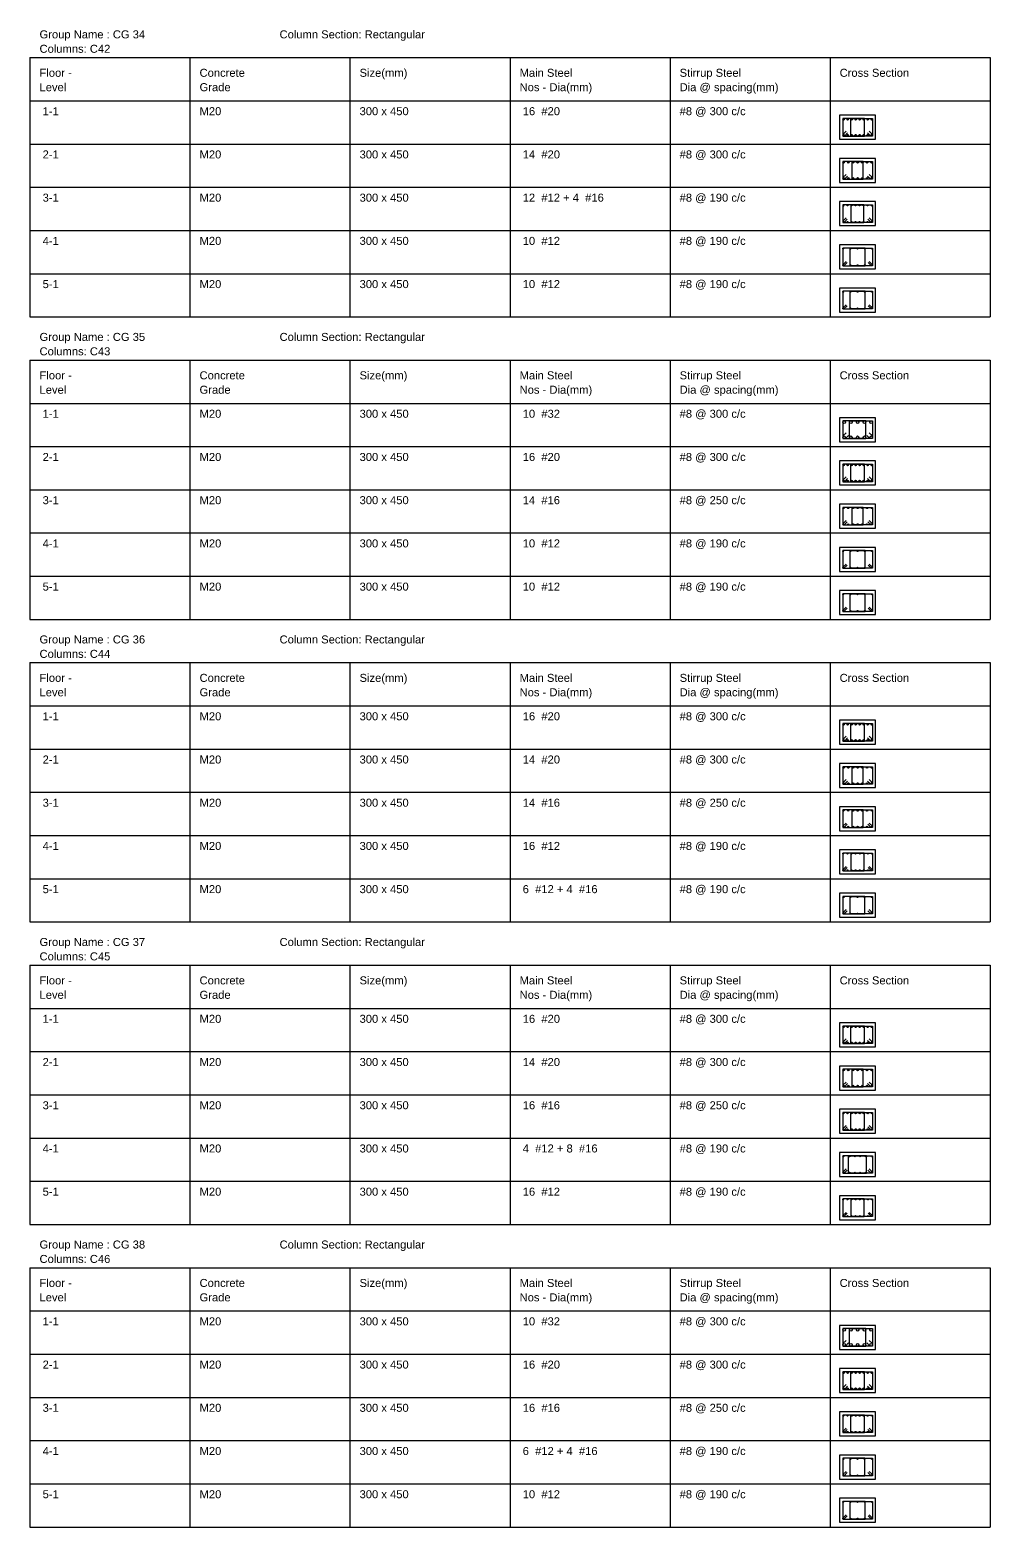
# Model space of a CAD drawing. Extents: x 28 to 264, y -211 to 74.
# Drawn here: x 73.06 to 85.06, y -87.96 to -69.25 of the extents above; entities that cross this region are included whole.
import ezdxf

# ---------------------------------------------------------------- set-up
doc = ezdxf.new("R2010")
doc.units = 0
doc.layers.add('Schedule', color=140, linetype='CONTINUOUS')
doc.styles.add('STRUDS_Arial', font='ARIAL.TTF', dxfattribs={"height": 0.04})

msp = doc.modelspace()

# ---------------------------------------------------------------- linework, layer by layer
at = {"layer": 'Schedule'}
for p, q in [((73.058, -69.6001), (85.058, -69.6001)), ((73.058, -69.6001), (73.058, -72.8401)), ((75.058, -69.6001), (75.058, -72.8401)), ((77.058, -69.6001), (77.058, -72.8401)), ((79.058, -69.6001), (79.058, -72.8401)), ((81.058, -69.6001), (81.058, -72.8401)), ((83.058, -69.6001), (83.058, -72.8401)), ((85.058, -69.6001), (85.058, -72.8401)), ((73.058, -70.1401), (85.058, -70.1401)), ((83.628, -70.3201), (83.178, -70.3201)), ((83.178, -70.3201), (83.178, -70.6201)), ((83.628, -70.6201), (83.628, -70.3201)), ((83.488, -70.3601), (83.218, -70.3601)), ((83.218, -70.3601), (83.218, -70.5801)), ((83.318, -70.5801), (83.318, -70.3601)), ((83.318, -70.3601), (83.588, -70.3601)), ((83.488, -70.5801), (83.488, -70.3601)), ((83.588, -70.3601), (83.588, -70.5801)), ((73.058, -70.6801), (85.058, -70.6801)), ((83.178, -70.6201), (83.628, -70.6201)), ((83.218, -70.5601), (83.258, -70.5201)), ((83.218, -70.5801), (83.488, -70.5801)), ((83.238, -70.5801), (83.278, -70.5401)), ((83.588, -70.5801), (83.318, -70.5801)), ((83.568, -70.5801), (83.528, -70.5401)), ((83.588, -70.5601), (83.548, -70.5201)), ((83.628, -70.8601), (83.178, -70.8601)), ((83.178, -70.8601), (83.178, -71.1601)), ((83.628, -71.1601), (83.628, -70.8601)), ((83.4714, -70.9001), (83.218, -70.9001)), ((83.218, -70.9001), (83.218, -71.1201)), ((83.218, -71.1001), (83.258, -71.0601)), ((83.238, -71.1201), (83.278, -71.0801)), ((83.3347, -71.1201), (83.3347, -70.9001)), ((83.3347, -70.9001), (83.588, -70.9001)), ((83.4714, -71.1201), (83.4714, -70.9001)), ((83.568, -71.1201), (83.528, -71.0801)), ((83.588, -71.1001), (83.548, -71.0601)), ((83.588, -70.9001), (83.588, -71.1201)), ((73.058, -71.2201), (85.058, -71.2201)), ((83.178, -71.1601), (83.628, -71.1601)), ((83.218, -71.1201), (83.4714, -71.1201)), ((83.588, -71.1201), (83.3347, -71.1201)), ((83.628, -71.4001), (83.178, -71.4001)), ((83.178, -71.4001), (83.178, -71.7001)), ((83.482, -71.4401), (83.218, -71.4401)), ((83.218, -71.4401), (83.218, -71.6601)), ((83.32, -71.6601), (83.32, -71.4401)), ((83.32, -71.4401), (83.588, -71.4401)), ((83.482, -71.6601), (83.482, -71.4401)), ((83.588, -71.4401), (83.588, -71.6601)), ((83.628, -71.7001), (83.628, -71.4001)), ((83.218, -71.6441), (83.258, -71.6041)), ((83.234, -71.6601), (83.274, -71.6201)), ((83.572, -71.6601), (83.532, -71.6201)), ((83.588, -71.6441), (83.548, -71.6041)), ((73.058, -71.7601), (85.058, -71.7601)), ((83.178, -71.7001), (83.628, -71.7001)), ((83.218, -71.6601), (83.482, -71.6601)), ((83.588, -71.6601), (83.32, -71.6601)), ((83.628, -71.9401), (83.178, -71.9401)), ((83.178, -71.9401), (83.178, -72.2401)), ((83.4985, -71.9801), (83.218, -71.9801)), ((83.218, -71.9801), (83.218, -72.2001)), ((83.3075, -72.2001), (83.3075, -71.9801)), ((83.3075, -71.9801), (83.588, -71.9801)), ((83.4985, -72.2001), (83.4985, -71.9801)), ((83.588, -71.9801), (83.588, -72.2001)), ((83.628, -72.2401), (83.628, -71.9401)), ((83.218, -72.1881), (83.258, -72.1481)), ((83.218, -72.2001), (83.4985, -72.2001)), ((83.23, -72.2001), (83.27, -72.1601)), ((83.588, -72.2001), (83.3075, -72.2001)), ((83.576, -72.2001), (83.536, -72.1601)), ((83.588, -72.1881), (83.548, -72.1481)), ((73.058, -72.3001), (85.058, -72.3001)), ((83.178, -72.2401), (83.628, -72.2401)), ((83.628, -72.4801), (83.178, -72.4801)), ((83.178, -72.4801), (83.178, -72.7801)), ((83.4985, -72.5201), (83.218, -72.5201)), ((83.218, -72.5201), (83.218, -72.7401)), ((83.3075, -72.7401), (83.3075, -72.5201)), ((83.3075, -72.5201), (83.588, -72.5201)), ((83.4985, -72.7401), (83.4985, -72.5201)), ((83.588, -72.5201), (83.588, -72.7401)), ((83.628, -72.7801), (83.628, -72.4801)), ((83.218, -72.7281), (83.258, -72.6881)), ((83.218, -72.7401), (83.4985, -72.7401)), ((83.23, -72.7401), (83.27, -72.7001)), ((83.588, -72.7401), (83.3075, -72.7401)), ((83.576, -72.7401), (83.536, -72.7001)), ((83.588, -72.7281), (83.548, -72.6881)), ((73.058, -72.8401), (85.058, -72.8401)), ((83.178, -72.7801), (83.628, -72.7801)), ((73.058, -73.3801), (85.058, -73.3801)), ((73.058, -73.3801), (73.058, -76.6201)), ((75.058, -73.3801), (75.058, -76.6201)), ((77.058, -73.3801), (77.058, -76.6201)), ((79.058, -73.3801), (79.058, -76.6201)), ((81.058, -73.3801), (81.058, -76.6201)), ((83.058, -73.3801), (83.058, -76.6201)), ((85.058, -73.3801), (85.058, -76.6201)), ((73.058, -73.9201), (85.058, -73.9201)), ((83.628, -74.1001), (83.178, -74.1001)), ((83.178, -74.1001), (83.178, -74.4001)), ((83.5035, -74.1401), (83.218, -74.1401)), ((83.218, -74.1401), (83.218, -74.3601)), ((83.3025, -74.3601), (83.3025, -74.1401)), ((83.3025, -74.1401), (83.588, -74.1401)), ((83.5035, -74.3601), (83.5035, -74.1401)), ((83.588, -74.1401), (83.588, -74.3601)), ((83.628, -74.4001), (83.628, -74.1001)), ((83.178, -74.4001), (83.628, -74.4001)), ((83.218, -74.3281), (83.258, -74.2881)), ((83.218, -74.3601), (83.5035, -74.3601)), ((83.25, -74.3601), (83.29, -74.3201)), ((83.588, -74.3601), (83.3025, -74.3601)), ((83.556, -74.3601), (83.516, -74.3201)), ((83.588, -74.3281), (83.548, -74.2881)), ((73.058, -74.4601), (85.058, -74.4601)), ((83.628, -74.6401), (83.178, -74.6401)), ((83.178, -74.6401), (83.178, -74.9401)), ((83.488, -74.6801), (83.218, -74.6801)), ((83.218, -74.6801), (83.218, -74.9001)), ((83.318, -74.9001), (83.318, -74.6801)), ((83.318, -74.6801), (83.588, -74.6801)), ((83.488, -74.9001), (83.488, -74.6801)), ((83.588, -74.6801), (83.588, -74.9001)), ((83.628, -74.9401), (83.628, -74.6401)), ((73.058, -75.0001), (85.058, -75.0001)), ((83.178, -74.9401), (83.628, -74.9401)), ((83.218, -74.8801), (83.258, -74.8401)), ((83.218, -74.9001), (83.488, -74.9001)), ((83.238, -74.9001), (83.278, -74.8601)), ((83.588, -74.9001), (83.318, -74.9001)), ((83.568, -74.9001), (83.528, -74.8601)), ((83.588, -74.8801), (83.548, -74.8401)), ((83.628, -75.1801), (83.178, -75.1801)), ((83.178, -75.1801), (83.178, -75.4801)), ((83.628, -75.4801), (83.628, -75.1801)), ((83.47, -75.2201), (83.218, -75.2201)), ((83.218, -75.2201), (83.218, -75.4401)), ((83.336, -75.4401), (83.336, -75.2201)), ((83.336, -75.2201), (83.588, -75.2201)), ((83.47, -75.4401), (83.47, -75.2201)), ((83.588, -75.2201), (83.588, -75.4401)), ((73.058, -75.5401), (85.058, -75.5401)), ((83.178, -75.4801), (83.628, -75.4801)), ((83.218, -75.4241), (83.258, -75.3841)), ((83.218, -75.4401), (83.47, -75.4401)), ((83.234, -75.4401), (83.274, -75.4001)), ((83.588, -75.4401), (83.336, -75.4401)), ((83.572, -75.4401), (83.532, -75.4001)), ((83.588, -75.4241), (83.548, -75.3841)), ((83.628, -75.7201), (83.178, -75.7201)), ((83.178, -75.7201), (83.178, -76.0201)), ((83.628, -76.0201), (83.628, -75.7201)), ((83.4985, -75.7601), (83.218, -75.7601)), ((83.218, -75.7601), (83.218, -75.9801)), ((83.218, -75.9681), (83.258, -75.9281)), ((83.23, -75.9801), (83.27, -75.9401)), ((83.3075, -75.9801), (83.3075, -75.7601)), ((83.3075, -75.7601), (83.588, -75.7601)), ((83.4985, -75.9801), (83.4985, -75.7601)), ((83.576, -75.9801), (83.536, -75.9401)), ((83.588, -75.9681), (83.548, -75.9281)), ((83.588, -75.7601), (83.588, -75.9801)), ((73.058, -76.0801), (85.058, -76.0801)), ((83.178, -76.0201), (83.628, -76.0201)), ((83.218, -75.9801), (83.4985, -75.9801)), ((83.588, -75.9801), (83.3075, -75.9801)), ((83.628, -76.2601), (83.178, -76.2601)), ((83.178, -76.2601), (83.178, -76.5601)), ((83.4985, -76.3001), (83.218, -76.3001)), ((83.218, -76.3001), (83.218, -76.5201)), ((83.3075, -76.5201), (83.3075, -76.3001)), ((83.3075, -76.3001), (83.588, -76.3001)), ((83.4985, -76.5201), (83.4985, -76.3001)), ((83.588, -76.3001), (83.588, -76.5201)), ((83.628, -76.5601), (83.628, -76.2601)), ((83.218, -76.5081), (83.258, -76.4681)), ((83.23, -76.5201), (83.27, -76.4801)), ((83.576, -76.5201), (83.536, -76.4801)), ((83.588, -76.5081), (83.548, -76.4681)), ((73.058, -76.6201), (85.058, -76.6201)), ((83.178, -76.5601), (83.628, -76.5601)), ((83.218, -76.5201), (83.4985, -76.5201)), ((83.588, -76.5201), (83.3075, -76.5201)), ((73.058, -77.1601), (85.058, -77.1601)), ((73.058, -77.1601), (73.058, -80.4001)), ((75.058, -77.1601), (75.058, -80.4001)), ((77.058, -77.1601), (77.058, -80.4001)), ((79.058, -77.1601), (79.058, -80.4001)), ((81.058, -77.1601), (81.058, -80.4001)), ((83.058, -77.1601), (83.058, -80.4001)), ((85.058, -77.1601), (85.058, -80.4001)), ((73.058, -77.7001), (85.058, -77.7001)), ((83.628, -77.8801), (83.178, -77.8801)), ((83.178, -77.8801), (83.178, -78.1801)), ((83.488, -77.9201), (83.218, -77.9201)), ((83.218, -77.9201), (83.218, -78.1401)), ((83.318, -78.1401), (83.318, -77.9201)), ((83.318, -77.9201), (83.588, -77.9201)), ((83.488, -78.1401), (83.488, -77.9201)), ((83.588, -77.9201), (83.588, -78.1401)), ((83.628, -78.1801), (83.628, -77.8801)), ((83.178, -78.1801), (83.628, -78.1801)), ((83.218, -78.1201), (83.258, -78.0801)), ((83.218, -78.1401), (83.488, -78.1401)), ((83.238, -78.1401), (83.278, -78.1001)), ((83.588, -78.1401), (83.318, -78.1401)), ((83.568, -78.1401), (83.528, -78.1001)), ((83.588, -78.1201), (83.548, -78.0801)), ((73.058, -78.2401), (85.058, -78.2401)), ((83.628, -78.4201), (83.178, -78.4201)), ((83.178, -78.4201), (83.178, -78.7201)), ((83.4714, -78.4601), (83.218, -78.4601)), ((83.218, -78.4601), (83.218, -78.6801)), ((83.3347, -78.6801), (83.3347, -78.4601)), ((83.3347, -78.4601), (83.588, -78.4601)), ((83.4714, -78.6801), (83.4714, -78.4601)), ((83.588, -78.4601), (83.588, -78.6801)), ((83.628, -78.7201), (83.628, -78.4201)), ((83.178, -78.7201), (83.628, -78.7201)), ((83.218, -78.6601), (83.258, -78.6201)), ((83.218, -78.6801), (83.4714, -78.6801)), ((83.238, -78.6801), (83.278, -78.6401)), ((83.588, -78.6801), (83.3347, -78.6801)), ((83.568, -78.6801), (83.528, -78.6401)), ((83.588, -78.6601), (83.548, -78.6201)), ((73.058, -78.7801), (85.058, -78.7801)), ((83.628, -78.9601), (83.178, -78.9601)), ((83.178, -78.9601), (83.178, -79.2601)), ((83.47, -79.0001), (83.218, -79.0001)), ((83.218, -79.0001), (83.218, -79.2201)), ((83.336, -79.2201), (83.336, -79.0001)), ((83.336, -79.0001), (83.588, -79.0001)), ((83.47, -79.2201), (83.47, -79.0001)), ((83.588, -79.0001), (83.588, -79.2201)), ((83.628, -79.2601), (83.628, -78.9601)), ((83.178, -79.2601), (83.628, -79.2601)), ((83.218, -79.2041), (83.258, -79.1641)), ((83.218, -79.2201), (83.47, -79.2201)), ((83.234, -79.2201), (83.274, -79.1801)), ((83.588, -79.2201), (83.336, -79.2201)), ((83.572, -79.2201), (83.532, -79.1801)), ((83.588, -79.2041), (83.548, -79.1641)), ((73.058, -79.3201), (85.058, -79.3201)), ((83.628, -79.5001), (83.178, -79.5001)), ((83.178, -79.5001), (83.178, -79.8001)), ((83.4857, -79.5401), (83.218, -79.5401)), ((83.218, -79.5401), (83.218, -79.7601)), ((83.3203, -79.7601), (83.3203, -79.5401)), ((83.3203, -79.5401), (83.588, -79.5401)), ((83.4857, -79.7601), (83.4857, -79.5401)), ((83.588, -79.5401), (83.588, -79.7601)), ((83.628, -79.8001), (83.628, -79.5001)), ((73.058, -79.8601), (85.058, -79.8601)), ((83.178, -79.8001), (83.628, -79.8001)), ((83.218, -79.7481), (83.258, -79.7081)), ((83.218, -79.7601), (83.4857, -79.7601)), ((83.23, -79.7601), (83.27, -79.7201)), ((83.588, -79.7601), (83.3203, -79.7601)), ((83.576, -79.7601), (83.536, -79.7201)), ((83.588, -79.7481), (83.548, -79.7081)), ((83.628, -80.0401), (83.178, -80.0401)), ((83.178, -80.0401), (83.178, -80.3401)), ((83.628, -80.3401), (83.628, -80.0401)), ((83.4945, -80.0801), (83.218, -80.0801)), ((83.218, -80.0801), (83.218, -80.3001)), ((83.218, -80.2841), (83.258, -80.2441)), ((83.3075, -80.3001), (83.3075, -80.0801)), ((83.3075, -80.0801), (83.588, -80.0801)), ((83.4945, -80.3001), (83.4945, -80.0801)), ((83.588, -80.2841), (83.548, -80.2441)), ((83.588, -80.0801), (83.588, -80.3001)), ((73.058, -80.4001), (85.058, -80.4001)), ((83.178, -80.3401), (83.628, -80.3401)), ((83.218, -80.3001), (83.4945, -80.3001)), ((83.234, -80.3001), (83.274, -80.2601)), ((83.588, -80.3001), (83.3075, -80.3001)), ((83.572, -80.3001), (83.532, -80.2601)), ((73.058, -80.9401), (85.058, -80.9401)), ((73.058, -80.9401), (73.058, -84.1801)), ((75.058, -80.9401), (75.058, -84.1801)), ((77.058, -80.9401), (77.058, -84.1801)), ((79.058, -80.9401), (79.058, -84.1801)), ((81.058, -80.9401), (81.058, -84.1801)), ((83.058, -80.9401), (83.058, -84.1801)), ((85.058, -80.9401), (85.058, -84.1801)), ((73.058, -81.4801), (85.058, -81.4801)), ((83.628, -81.6601), (83.178, -81.6601)), ((83.178, -81.6601), (83.178, -81.9601)), ((83.488, -81.7001), (83.218, -81.7001)), ((83.218, -81.7001), (83.218, -81.9201)), ((83.318, -81.9201), (83.318, -81.7001)), ((83.318, -81.7001), (83.588, -81.7001)), ((83.488, -81.9201), (83.488, -81.7001)), ((83.588, -81.7001), (83.588, -81.9201)), ((83.628, -81.9601), (83.628, -81.6601)), ((83.218, -81.9001), (83.258, -81.8601)), ((83.218, -81.9201), (83.488, -81.9201)), ((83.238, -81.9201), (83.278, -81.8801)), ((83.588, -81.9201), (83.318, -81.9201)), ((83.568, -81.9201), (83.528, -81.8801)), ((83.588, -81.9001), (83.548, -81.8601)), ((73.058, -82.0201), (85.058, -82.0201)), ((83.178, -81.9601), (83.628, -81.9601)), ((83.628, -82.2001), (83.178, -82.2001)), ((83.178, -82.2001), (83.178, -82.5001)), ((83.4714, -82.2401), (83.218, -82.2401)), ((83.218, -82.2401), (83.218, -82.4601)), ((83.3347, -82.4601), (83.3347, -82.2401)), ((83.3347, -82.2401), (83.588, -82.2401)), ((83.4714, -82.4601), (83.4714, -82.2401)), ((83.588, -82.2401), (83.588, -82.4601)), ((83.628, -82.5001), (83.628, -82.2001)), ((83.218, -82.4401), (83.258, -82.4001)), ((83.218, -82.4601), (83.4714, -82.4601)), ((83.238, -82.4601), (83.278, -82.4201)), ((83.588, -82.4601), (83.3347, -82.4601)), ((83.568, -82.4601), (83.528, -82.4201)), ((83.588, -82.4401), (83.548, -82.4001)), ((73.058, -82.5601), (85.058, -82.5601)), ((83.178, -82.5001), (83.628, -82.5001)), ((83.628, -82.7401), (83.178, -82.7401)), ((83.178, -82.7401), (83.178, -83.0401)), ((83.4869, -82.7801), (83.218, -82.7801)), ((83.218, -82.7801), (83.218, -83.0001)), ((83.3192, -83.0001), (83.3192, -82.7801)), ((83.3192, -82.7801), (83.588, -82.7801)), ((83.4869, -83.0001), (83.4869, -82.7801)), ((83.588, -82.7801), (83.588, -83.0001)), ((83.628, -83.0401), (83.628, -82.7401)), ((83.178, -83.0401), (83.628, -83.0401)), ((83.218, -82.9841), (83.258, -82.9441)), ((83.218, -83.0001), (83.4869, -83.0001)), ((83.234, -83.0001), (83.274, -82.9601)), ((83.588, -83.0001), (83.3192, -83.0001)), ((83.572, -83.0001), (83.532, -82.9601)), ((83.588, -82.9841), (83.548, -82.9441)), ((73.058, -83.1001), (85.058, -83.1001)), ((83.628, -83.2801), (83.178, -83.2801)), ((83.178, -83.2801), (83.178, -83.5801)), ((83.5156, -83.3201), (83.218, -83.3201)), ((83.218, -83.3201), (83.218, -83.5401)), ((83.2904, -83.5401), (83.2904, -83.3201)), ((83.2904, -83.3201), (83.588, -83.3201)), ((83.5156, -83.5401), (83.5156, -83.3201)), ((83.588, -83.3201), (83.588, -83.5401)), ((83.628, -83.5801), (83.628, -83.2801)), ((83.178, -83.5801), (83.628, -83.5801)), ((83.218, -83.5241), (83.258, -83.4841)), ((83.218, -83.5401), (83.5156, -83.5401)), ((83.234, -83.5401), (83.274, -83.5001)), ((83.588, -83.5401), (83.2904, -83.5401)), ((83.572, -83.5401), (83.532, -83.5001)), ((83.588, -83.5241), (83.548, -83.4841)), ((73.058, -83.6401), (85.058, -83.6401)), ((83.628, -83.8201), (83.178, -83.8201)), ((83.178, -83.8201), (83.178, -84.1201)), ((83.4857, -83.8601), (83.218, -83.8601)), ((83.218, -83.8601), (83.218, -84.0801)), ((83.3203, -84.0801), (83.3203, -83.8601)), ((83.3203, -83.8601), (83.588, -83.8601)), ((83.4857, -84.0801), (83.4857, -83.8601)), ((83.588, -83.8601), (83.588, -84.0801)), ((83.628, -84.1201), (83.628, -83.8201)), ((83.178, -84.1201), (83.628, -84.1201)), ((83.218, -84.0681), (83.258, -84.0281)), ((83.218, -84.0801), (83.4857, -84.0801)), ((83.23, -84.0801), (83.27, -84.0401)), ((83.588, -84.0801), (83.3203, -84.0801)), ((83.576, -84.0801), (83.536, -84.0401)), ((83.588, -84.0681), (83.548, -84.0281)), ((73.058, -84.1801), (85.058, -84.1801)), ((73.058, -84.7202), (85.058, -84.7202)), ((73.058, -84.7202), (73.058, -87.9602)), ((75.058, -84.7202), (75.058, -87.9602)), ((77.058, -84.7202), (77.058, -87.9602)), ((79.058, -84.7202), (79.058, -87.9602)), ((81.058, -84.7202), (81.058, -87.9602)), ((83.058, -84.7202), (83.058, -87.9602)), ((85.058, -84.7202), (85.058, -87.9602)), ((73.058, -85.2602), (85.058, -85.2602)), ((83.628, -85.4402), (83.178, -85.4402)), ((83.178, -85.4402), (83.178, -85.7402)), ((83.5035, -85.4802), (83.218, -85.4802)), ((83.218, -85.4802), (83.218, -85.7002)), ((83.3025, -85.7002), (83.3025, -85.4802)), ((83.3025, -85.4802), (83.588, -85.4802)), ((83.5035, -85.7002), (83.5035, -85.4802)), ((83.588, -85.4802), (83.588, -85.7002)), ((83.628, -85.7402), (83.628, -85.4402)), ((83.218, -85.6682), (83.258, -85.6282)), ((83.25, -85.7002), (83.29, -85.6602)), ((83.556, -85.7002), (83.516, -85.6602)), ((83.588, -85.6682), (83.548, -85.6282)), ((73.058, -85.8002), (85.058, -85.8002)), ((83.178, -85.7402), (83.628, -85.7402)), ((83.218, -85.7002), (83.5035, -85.7002)), ((83.588, -85.7002), (83.3025, -85.7002)), ((83.628, -85.9802), (83.178, -85.9802)), ((83.178, -85.9802), (83.178, -86.2802)), ((83.488, -86.0202), (83.218, -86.0202)), ((83.218, -86.0202), (83.218, -86.2402)), ((83.318, -86.2402), (83.318, -86.0202)), ((83.318, -86.0202), (83.588, -86.0202)), ((83.488, -86.2402), (83.488, -86.0202)), ((83.588, -86.0202), (83.588, -86.2402)), ((83.628, -86.2802), (83.628, -85.9802)), ((83.218, -86.2202), (83.258, -86.1802)), ((83.238, -86.2402), (83.278, -86.2002)), ((83.568, -86.2402), (83.528, -86.2002)), ((83.588, -86.2202), (83.548, -86.1802)), ((73.058, -86.3402), (85.058, -86.3402)), ((83.178, -86.2802), (83.628, -86.2802)), ((83.218, -86.2402), (83.488, -86.2402)), ((83.588, -86.2402), (83.318, -86.2402)), ((83.628, -86.5202), (83.178, -86.5202)), ((83.178, -86.5202), (83.178, -86.8202)), ((83.4869, -86.5602), (83.218, -86.5602)), ((83.218, -86.5602), (83.218, -86.7802)), ((83.3192, -86.7802), (83.3192, -86.5602)), ((83.3192, -86.5602), (83.588, -86.5602)), ((83.4869, -86.7802), (83.4869, -86.5602)), ((83.588, -86.5602), (83.588, -86.7802)), ((83.628, -86.8202), (83.628, -86.5202)), ((83.218, -86.7642), (83.258, -86.7242)), ((83.218, -86.7802), (83.4869, -86.7802)), ((83.234, -86.7802), (83.274, -86.7402)), ((83.588, -86.7802), (83.3192, -86.7802)), ((83.572, -86.7802), (83.532, -86.7402)), ((83.588, -86.7642), (83.548, -86.7242)), ((73.058, -86.8802), (85.058, -86.8802)), ((83.178, -86.8202), (83.628, -86.8202)), ((83.628, -87.0602), (83.178, -87.0602)), ((83.178, -87.0602), (83.178, -87.3602)), ((83.4945, -87.1002), (83.218, -87.1002)), ((83.218, -87.1002), (83.218, -87.3202)), ((83.3075, -87.3202), (83.3075, -87.1002)), ((83.3075, -87.1002), (83.588, -87.1002)), ((83.4945, -87.3202), (83.4945, -87.1002)), ((83.588, -87.1002), (83.588, -87.3202)), ((83.628, -87.3602), (83.628, -87.0602)), ((83.218, -87.3042), (83.258, -87.2642)), ((83.218, -87.3202), (83.4945, -87.3202)), ((83.234, -87.3202), (83.274, -87.2802)), ((83.588, -87.3202), (83.3075, -87.3202)), ((83.572, -87.3202), (83.532, -87.2802)), ((83.588, -87.3042), (83.548, -87.2642)), ((73.058, -87.4202), (85.058, -87.4202)), ((83.178, -87.3602), (83.628, -87.3602)), ((83.628, -87.6002), (83.178, -87.6002)), ((83.178, -87.6002), (83.178, -87.9002)), ((83.4985, -87.6402), (83.218, -87.6402)), ((83.218, -87.6402), (83.218, -87.8602)), ((83.3075, -87.8602), (83.3075, -87.6402)), ((83.3075, -87.6402), (83.588, -87.6402)), ((83.4985, -87.8602), (83.4985, -87.6402)), ((83.588, -87.6402), (83.588, -87.8602)), ((83.628, -87.9002), (83.628, -87.6002)), ((83.178, -87.9002), (83.628, -87.9002)), ((83.218, -87.8482), (83.258, -87.8082)), ((83.218, -87.8602), (83.4985, -87.8602)), ((83.23, -87.8602), (83.27, -87.8202)), ((83.588, -87.8602), (83.3075, -87.8602)), ((83.576, -87.8602), (83.536, -87.8202)), ((83.588, -87.8482), (83.548, -87.8082)), ((73.058, -87.9602), (85.058, -87.9602))]:
    msp.add_line(p, q, dxfattribs=at)
for centre, radius in [((83.228, -70.3701), 0.01), ((83.278, -70.3701), 0.01), ((83.328, -70.3701), 0.01), ((83.378, -70.3701), 0.01), ((83.428, -70.3701), 0.01), ((83.478, -70.3701), 0.01), ((83.528, -70.3701), 0.01), ((83.578, -70.3701), 0.01), ((83.228, -70.5701), 0.01), ((83.278, -70.5701), 0.01), ((83.328, -70.5701), 0.01), ((83.378, -70.5701), 0.01), ((83.428, -70.5701), 0.01), ((83.478, -70.5701), 0.01), ((83.528, -70.5701), 0.01), ((83.578, -70.5701), 0.01), ((83.228, -70.9101), 0.01), ((83.2863, -70.9101), 0.01), ((83.3447, -70.9101), 0.01), ((83.403, -70.9101), 0.01), ((83.4613, -70.9101), 0.01), ((83.5197, -70.9101), 0.01), ((83.578, -70.9101), 0.01), ((83.228, -71.1101), 0.01), ((83.2863, -71.1101), 0.01), ((83.3447, -71.1101), 0.01), ((83.403, -71.1101), 0.01), ((83.4613, -71.1101), 0.01), ((83.5197, -71.1101), 0.01), ((83.578, -71.1101), 0.01), ((83.226, -71.4481), 0.008), ((83.276, -71.4481), 0.006), ((83.326, -71.4481), 0.006), ((83.376, -71.4481), 0.006), ((83.426, -71.4481), 0.006), ((83.476, -71.4481), 0.006), ((83.526, -71.4481), 0.006), ((83.58, -71.4481), 0.008), ((83.226, -71.6521), 0.008), ((83.276, -71.6541), 0.006), ((83.326, -71.6541), 0.006), ((83.376, -71.6541), 0.006), ((83.426, -71.6541), 0.006), ((83.476, -71.6541), 0.006), ((83.526, -71.6541), 0.006), ((83.58, -71.6521), 0.008), ((83.224, -71.9861), 0.006), ((83.3135, -71.9861), 0.006), ((83.403, -71.9861), 0.006), ((83.4925, -71.9861), 0.006), ((83.582, -71.9861), 0.006), ((83.224, -72.1941), 0.006), ((83.3135, -72.1941), 0.006), ((83.403, -72.1941), 0.006), ((83.4925, -72.1941), 0.006), ((83.582, -72.1941), 0.006), ((83.224, -72.5261), 0.006), ((83.3135, -72.5261), 0.006), ((83.403, -72.5261), 0.006), ((83.4925, -72.5261), 0.006), ((83.582, -72.5261), 0.006), ((83.224, -72.7341), 0.006), ((83.3135, -72.7341), 0.006), ((83.403, -72.7341), 0.006), ((83.4925, -72.7341), 0.006), ((83.582, -72.7341), 0.006), ((83.234, -74.1561), 0.016), ((83.3185, -74.1561), 0.016), ((83.403, -74.1561), 0.016), ((83.4875, -74.1561), 0.016), ((83.572, -74.1561), 0.016), ((83.234, -74.3441), 0.016), ((83.3185, -74.3441), 0.016), ((83.403, -74.3441), 0.016), ((83.4875, -74.3441), 0.016), ((83.572, -74.3441), 0.016), ((83.228, -74.6901), 0.01), ((83.278, -74.6901), 0.01), ((83.328, -74.6901), 0.01), ((83.378, -74.6901), 0.01), ((83.428, -74.6901), 0.01), ((83.478, -74.6901), 0.01), ((83.528, -74.6901), 0.01), ((83.578, -74.6901), 0.01), ((83.228, -74.8901), 0.01), ((83.278, -74.8901), 0.01), ((83.328, -74.8901), 0.01), ((83.378, -74.8901), 0.01), ((83.428, -74.8901), 0.01), ((83.478, -74.8901), 0.01), ((83.528, -74.8901), 0.01), ((83.578, -74.8901), 0.01), ((83.226, -75.2281), 0.008), ((83.285, -75.2281), 0.008), ((83.344, -75.2281), 0.008), ((83.403, -75.2281), 0.008), ((83.462, -75.2281), 0.008), ((83.521, -75.2281), 0.008), ((83.58, -75.2281), 0.008), ((83.226, -75.4321), 0.008), ((83.285, -75.4321), 0.008), ((83.344, -75.4321), 0.008), ((83.403, -75.4321), 0.008), ((83.462, -75.4321), 0.008), ((83.521, -75.4321), 0.008), ((83.58, -75.4321), 0.008), ((83.224, -75.7661), 0.006), ((83.3135, -75.7661), 0.006), ((83.403, -75.7661), 0.006), ((83.4925, -75.7661), 0.006), ((83.582, -75.7661), 0.006), ((83.224, -75.9741), 0.006), ((83.3135, -75.9741), 0.006), ((83.403, -75.9741), 0.006), ((83.4925, -75.9741), 0.006), ((83.582, -75.9741), 0.006), ((83.224, -76.3061), 0.006), ((83.3135, -76.3061), 0.006), ((83.403, -76.3061), 0.006), ((83.4925, -76.3061), 0.006), ((83.582, -76.3061), 0.006), ((83.224, -76.5141), 0.006), ((83.3135, -76.5141), 0.006), ((83.403, -76.5141), 0.006), ((83.4925, -76.5141), 0.006), ((83.582, -76.5141), 0.006), ((83.228, -77.9301), 0.01), ((83.278, -77.9301), 0.01), ((83.328, -77.9301), 0.01), ((83.378, -77.9301), 0.01), ((83.428, -77.9301), 0.01), ((83.478, -77.9301), 0.01), ((83.528, -77.9301), 0.01), ((83.578, -77.9301), 0.01), ((83.228, -78.1301), 0.01), ((83.278, -78.1301), 0.01), ((83.328, -78.1301), 0.01), ((83.378, -78.1301), 0.01), ((83.428, -78.1301), 0.01), ((83.478, -78.1301), 0.01), ((83.528, -78.1301), 0.01), ((83.578, -78.1301), 0.01), ((83.228, -78.4701), 0.01), ((83.2863, -78.4701), 0.01), ((83.3447, -78.4701), 0.01), ((83.403, -78.4701), 0.01), ((83.4613, -78.4701), 0.01), ((83.5197, -78.4701), 0.01), ((83.578, -78.4701), 0.01), ((83.228, -78.6701), 0.01), ((83.2863, -78.6701), 0.01), ((83.3447, -78.6701), 0.01), ((83.403, -78.6701), 0.01), ((83.4613, -78.6701), 0.01), ((83.5197, -78.6701), 0.01), ((83.578, -78.6701), 0.01), ((83.226, -79.0081), 0.008), ((83.285, -79.0081), 0.008), ((83.344, -79.0081), 0.008), ((83.403, -79.0081), 0.008), ((83.462, -79.0081), 0.008), ((83.521, -79.0081), 0.008), ((83.58, -79.0081), 0.008), ((83.226, -79.2121), 0.008), ((83.285, -79.2121), 0.008), ((83.344, -79.2121), 0.008), ((83.403, -79.2121), 0.008), ((83.462, -79.2121), 0.008), ((83.521, -79.2121), 0.008), ((83.58, -79.2121), 0.008), ((83.224, -79.5461), 0.006), ((83.2752, -79.5461), 0.006), ((83.3263, -79.5461), 0.006), ((83.3774, -79.5461), 0.006), ((83.4286, -79.5461), 0.006), ((83.4797, -79.5461), 0.006), ((83.5309, -79.5461), 0.006), ((83.582, -79.5461), 0.006), ((83.224, -79.7541), 0.006), ((83.2752, -79.7541), 0.006), ((83.3263, -79.7541), 0.006), ((83.3774, -79.7541), 0.006), ((83.4286, -79.7541), 0.006), ((83.4797, -79.7541), 0.006), ((83.5309, -79.7541), 0.006), ((83.582, -79.7541), 0.006), ((83.226, -80.0881), 0.008), ((83.3135, -80.0881), 0.006), ((83.401, -80.0881), 0.006), ((83.4885, -80.0881), 0.006), ((83.58, -80.0881), 0.008), ((83.226, -80.2921), 0.008), ((83.3135, -80.2941), 0.006), ((83.401, -80.2941), 0.006), ((83.4885, -80.2941), 0.006), ((83.58, -80.2921), 0.008), ((83.228, -81.7101), 0.01), ((83.278, -81.7101), 0.01), ((83.328, -81.7101), 0.01), ((83.378, -81.7101), 0.01), ((83.428, -81.7101), 0.01), ((83.478, -81.7101), 0.01), ((83.528, -81.7101), 0.01), ((83.578, -81.7101), 0.01), ((83.228, -81.9101), 0.01), ((83.278, -81.9101), 0.01), ((83.328, -81.9101), 0.01), ((83.378, -81.9101), 0.01), ((83.428, -81.9101), 0.01), ((83.478, -81.9101), 0.01), ((83.528, -81.9101), 0.01), ((83.578, -81.9101), 0.01), ((83.228, -82.2501), 0.01), ((83.2863, -82.2501), 0.01), ((83.3447, -82.2501), 0.01), ((83.403, -82.2501), 0.01), ((83.4613, -82.2501), 0.01), ((83.5197, -82.2501), 0.01), ((83.578, -82.2501), 0.01), ((83.228, -82.4501), 0.01), ((83.2863, -82.4501), 0.01), ((83.3447, -82.4501), 0.01), ((83.403, -82.4501), 0.01), ((83.4613, -82.4501), 0.01), ((83.5197, -82.4501), 0.01), ((83.578, -82.4501), 0.01), ((83.226, -82.7881), 0.008), ((83.2766, -82.7881), 0.008), ((83.3272, -82.7881), 0.008), ((83.3777, -82.7881), 0.008), ((83.4283, -82.7881), 0.008), ((83.4789, -82.7881), 0.008), ((83.5294, -82.7881), 0.008), ((83.58, -82.7881), 0.008), ((83.226, -82.9921), 0.008), ((83.2766, -82.9921), 0.008), ((83.3272, -82.9921), 0.008), ((83.3777, -82.9921), 0.008), ((83.4283, -82.9921), 0.008), ((83.4789, -82.9921), 0.008), ((83.5294, -82.9921), 0.008), ((83.58, -82.9921), 0.008), ((83.226, -83.3281), 0.008), ((83.2984, -83.3281), 0.008), ((83.3668, -83.3281), 0.006), ((83.4352, -83.3281), 0.006), ((83.5076, -83.3281), 0.008), ((83.58, -83.3281), 0.008), ((83.226, -83.5322), 0.008), ((83.2984, -83.5322), 0.008), ((83.3668, -83.5341), 0.006), ((83.4352, -83.5341), 0.006), ((83.5076, -83.5322), 0.008), ((83.58, -83.5322), 0.008), ((83.224, -83.8661), 0.006), ((83.2752, -83.8661), 0.006), ((83.3263, -83.8661), 0.006), ((83.3774, -83.8661), 0.006), ((83.4286, -83.8661), 0.006), ((83.4797, -83.8661), 0.006), ((83.5309, -83.8661), 0.006), ((83.582, -83.8661), 0.006), ((83.224, -84.0742), 0.006), ((83.2752, -84.0742), 0.006), ((83.3263, -84.0742), 0.006), ((83.3774, -84.0742), 0.006), ((83.4286, -84.0742), 0.006), ((83.4797, -84.0742), 0.006), ((83.5309, -84.0742), 0.006), ((83.582, -84.0742), 0.006), ((83.234, -85.4962), 0.016), ((83.3185, -85.4962), 0.016), ((83.403, -85.4962), 0.016), ((83.4875, -85.4962), 0.016), ((83.572, -85.4962), 0.016), ((83.234, -85.6842), 0.016), ((83.3185, -85.6842), 0.016), ((83.403, -85.6842), 0.016), ((83.4875, -85.6842), 0.016), ((83.572, -85.6842), 0.016), ((83.228, -86.0302), 0.01), ((83.278, -86.0302), 0.01), ((83.328, -86.0302), 0.01), ((83.378, -86.0302), 0.01), ((83.428, -86.0302), 0.01), ((83.478, -86.0302), 0.01), ((83.528, -86.0302), 0.01), ((83.578, -86.0302), 0.01), ((83.228, -86.2302), 0.01), ((83.278, -86.2302), 0.01), ((83.328, -86.2302), 0.01), ((83.378, -86.2302), 0.01), ((83.428, -86.2302), 0.01), ((83.478, -86.2302), 0.01), ((83.528, -86.2302), 0.01), ((83.578, -86.2302), 0.01), ((83.226, -86.5682), 0.008), ((83.2766, -86.5682), 0.008), ((83.3272, -86.5682), 0.008), ((83.3777, -86.5682), 0.008), ((83.4283, -86.5682), 0.008), ((83.4789, -86.5682), 0.008), ((83.5294, -86.5682), 0.008), ((83.58, -86.5682), 0.008), ((83.226, -86.7722), 0.008), ((83.2766, -86.7722), 0.008), ((83.3272, -86.7722), 0.008), ((83.3777, -86.7722), 0.008), ((83.4283, -86.7722), 0.008), ((83.4789, -86.7722), 0.008), ((83.5294, -86.7722), 0.008), ((83.58, -86.7722), 0.008), ((83.226, -87.1082), 0.008), ((83.3135, -87.1082), 0.006), ((83.401, -87.1082), 0.006), ((83.4885, -87.1082), 0.006), ((83.58, -87.1082), 0.008), ((83.226, -87.3122), 0.008), ((83.3135, -87.3142), 0.006), ((83.401, -87.3142), 0.006), ((83.4885, -87.3142), 0.006), ((83.58, -87.3122), 0.008), ((83.224, -87.6462), 0.006), ((83.3135, -87.6462), 0.006), ((83.403, -87.6462), 0.006), ((83.4925, -87.6462), 0.006), ((83.582, -87.6462), 0.006), ((83.224, -87.8542), 0.006), ((83.3135, -87.8542), 0.006), ((83.403, -87.8542), 0.006), ((83.4925, -87.8542), 0.006), ((83.582, -87.8542), 0.006)]:
    msp.add_circle(centre, radius, dxfattribs=at)

# ---------------------------------------------------------------- texts
at = {"layer": 'Schedule', "style": 'STRUDS_Arial'}
for s, p in [('Group Name : CG 34', (73.178, -69.3601)), ('Column Section: Rectangular ', (76.178, -69.3601)), ('Columns: C42 ', (73.178, -69.5401)), ('Floor - ', (73.178, -69.8401)), ('Concrete', (75.178, -69.8401)), ('Size(mm)', (77.178, -69.8401)), ('Main Steel', (79.178, -69.8401)), ('Stirrup Steel', (81.178, -69.8401)), ('Cross Section', (83.178, -69.8401)), ('Level', (73.178, -70.0201)), ('Grade', (75.178, -70.0201)), ('Nos - Dia(mm)', (79.178, -70.0201)), ('Dia @ spacing(mm)', (81.178, -70.0201)), (' 1-1', (73.178, -70.3201)), ('M20', (75.178, -70.3201)), ('300 x 450 ', (77.178, -70.3201)), (' 16  #20 ', (79.178, -70.3201)), ('#8 @ 300 c/c', (81.178, -70.3201)), (' 2-1', (73.178, -70.8601)), ('M20', (75.178, -70.8601)), ('300 x 450 ', (77.178, -70.8601)), (' 14  #20 ', (79.178, -70.8601)), ('#8 @ 300 c/c', (81.178, -70.8601)), (' 3-1', (73.178, -71.4001)), ('M20', (75.178, -71.4001)), ('300 x 450 ', (77.178, -71.4001)), (' 12  #12 + 4  #16 ', (79.178, -71.4001)), ('#8 @ 190 c/c', (81.178, -71.4001)), (' 4-1', (73.178, -71.9401)), ('M20', (75.178, -71.9401)), ('300 x 450 ', (77.178, -71.9401)), (' 10  #12 ', (79.178, -71.9401)), ('#8 @ 190 c/c', (81.178, -71.9401)), (' 5-1', (73.178, -72.4801)), ('M20', (75.178, -72.4801)), ('300 x 450 ', (77.178, -72.4801)), (' 10  #12 ', (79.178, -72.4801)), ('#8 @ 190 c/c', (81.178, -72.4801)), ('Group Name : CG 35', (73.178, -73.1401)), ('Column Section: Rectangular ', (76.178, -73.1401)), ('Columns: C43 ', (73.178, -73.3201)), ('Floor - ', (73.178, -73.6201)), ('Level', (73.178, -73.8001)), ('Grade', (75.178, -73.8001)), ('Concrete', (75.178, -73.6201)), ('Size(mm)', (77.178, -73.6201)), ('Main Steel', (79.178, -73.6201)), ('Nos - Dia(mm)', (79.178, -73.8001)), ('Stirrup Steel', (81.178, -73.6201)), ('Dia @ spacing(mm)', (81.178, -73.8001)), ('Cross Section', (83.178, -73.6201)), (' 1-1', (73.178, -74.1001)), ('M20', (75.178, -74.1001)), ('300 x 450 ', (77.178, -74.1001)), (' 10  #32 ', (79.178, -74.1001)), ('#8 @ 300 c/c', (81.178, -74.1001)), (' 2-1', (73.178, -74.6401)), ('M20', (75.178, -74.6401)), ('300 x 450 ', (77.178, -74.6401)), (' 16  #20 ', (79.178, -74.6401)), ('#8 @ 300 c/c', (81.178, -74.6401)), (' 3-1', (73.178, -75.1801)), ('M20', (75.178, -75.1801)), ('300 x 450 ', (77.178, -75.1801)), (' 14  #16 ', (79.178, -75.1801)), ('#8 @ 250 c/c', (81.178, -75.1801)), (' 4-1', (73.178, -75.7201)), ('M20', (75.178, -75.7201)), ('300 x 450 ', (77.178, -75.7201)), (' 10  #12 ', (79.178, -75.7201)), ('#8 @ 190 c/c', (81.178, -75.7201)), (' 5-1', (73.178, -76.2601)), ('M20', (75.178, -76.2601)), ('300 x 450 ', (77.178, -76.2601)), (' 10  #12 ', (79.178, -76.2601)), ('#8 @ 190 c/c', (81.178, -76.2601)), ('Group Name : CG 36', (73.178, -76.9201)), ('Column Section: Rectangular ', (76.178, -76.9201)), ('Columns: C44 ', (73.178, -77.1001)), ('Floor - ', (73.178, -77.4001)), ('Concrete', (75.178, -77.4001)), ('Size(mm)', (77.178, -77.4001)), ('Main Steel', (79.178, -77.4001)), ('Stirrup Steel', (81.178, -77.4001)), ('Cross Section', (83.178, -77.4001)), ('Level', (73.178, -77.5801)), ('Grade', (75.178, -77.5801)), ('Nos - Dia(mm)', (79.178, -77.5801)), ('Dia @ spacing(mm)', (81.178, -77.5801)), (' 1-1', (73.178, -77.8801)), ('M20', (75.178, -77.8801)), ('300 x 450 ', (77.178, -77.8801)), (' 16  #20 ', (79.178, -77.8801)), ('#8 @ 300 c/c', (81.178, -77.8801)), (' 2-1', (73.178, -78.4201)), ('M20', (75.178, -78.4201)), ('300 x 450 ', (77.178, -78.4201)), (' 14  #20 ', (79.178, -78.4201)), ('#8 @ 300 c/c', (81.178, -78.4201)), (' 3-1', (73.178, -78.9601)), ('M20', (75.178, -78.9601)), ('300 x 450 ', (77.178, -78.9601)), (' 14  #16 ', (79.178, -78.9601)), ('#8 @ 250 c/c', (81.178, -78.9601)), (' 4-1', (73.178, -79.5001)), ('M20', (75.178, -79.5001)), ('300 x 450 ', (77.178, -79.5001)), (' 16  #12 ', (79.178, -79.5001)), ('#8 @ 190 c/c', (81.178, -79.5001)), (' 5-1', (73.178, -80.0401)), ('M20', (75.178, -80.0401)), ('300 x 450 ', (77.178, -80.0401)), (' 6  #12 + 4  #16 ', (79.178, -80.0401)), ('#8 @ 190 c/c', (81.178, -80.0401)), ('Group Name : CG 37', (73.178, -80.7001)), ('Column Section: Rectangular ', (76.178, -80.7001)), ('Columns: C45 ', (73.178, -80.8801)), ('Floor - ', (73.178, -81.1801)), ('Concrete', (75.178, -81.1801)), ('Size(mm)', (77.178, -81.1801)), ('Main Steel', (79.178, -81.1801)), ('Stirrup Steel', (81.178, -81.1801)), ('Cross Section', (83.178, -81.1801)), ('Level', (73.178, -81.3601)), ('Grade', (75.178, -81.3601)), ('Nos - Dia(mm)', (79.178, -81.3601)), ('Dia @ spacing(mm)', (81.178, -81.3601)), ('#8 @ 300 c/c', (81.178, -81.6601)), (' 1-1', (73.178, -81.6601)), ('M20', (75.178, -81.6601)), ('300 x 450 ', (77.178, -81.6601)), (' 16  #20 ', (79.178, -81.6601)), (' 2-1', (73.178, -82.2001)), ('M20', (75.178, -82.2001)), ('300 x 450 ', (77.178, -82.2001)), (' 14  #20 ', (79.178, -82.2001)), ('#8 @ 300 c/c', (81.178, -82.2001)), (' 3-1', (73.178, -82.7401)), ('M20', (75.178, -82.7401)), ('300 x 450 ', (77.178, -82.7401)), (' 16  #16 ', (79.178, -82.7401)), ('#8 @ 250 c/c', (81.178, -82.7401)), (' 4-1', (73.178, -83.2801)), ('M20', (75.178, -83.2801)), ('300 x 450 ', (77.178, -83.2801)), (' 4  #12 + 8  #16 ', (79.178, -83.2801)), ('#8 @ 190 c/c', (81.178, -83.2801)), (' 5-1', (73.178, -83.8201)), ('M20', (75.178, -83.8201)), ('300 x 450 ', (77.178, -83.8201)), (' 16  #12 ', (79.178, -83.8201)), ('#8 @ 190 c/c', (81.178, -83.8201)), ('Group Name : CG 38', (73.178, -84.4801)), ('Column Section: Rectangular ', (76.178, -84.4801)), ('Columns: C46 ', (73.178, -84.6601)), ('Floor - ', (73.178, -84.9602)), ('Concrete', (75.178, -84.9602)), ('Size(mm)', (77.178, -84.9602)), ('Main Steel', (79.178, -84.9602)), ('Stirrup Steel', (81.178, -84.9602)), ('Cross Section', (83.178, -84.9602)), ('Level', (73.178, -85.1402)), ('Grade', (75.178, -85.1402)), ('Nos - Dia(mm)', (79.178, -85.1402)), ('Dia @ spacing(mm)', (81.178, -85.1402)), (' 1-1', (73.178, -85.4402)), ('M20', (75.178, -85.4402)), ('300 x 450 ', (77.178, -85.4402)), (' 10  #32 ', (79.178, -85.4402)), ('#8 @ 300 c/c', (81.178, -85.4402)), (' 2-1', (73.178, -85.9802)), ('M20', (75.178, -85.9802)), ('300 x 450 ', (77.178, -85.9802)), (' 16  #20 ', (79.178, -85.9802)), ('#8 @ 300 c/c', (81.178, -85.9802)), (' 3-1', (73.178, -86.5202)), ('M20', (75.178, -86.5202)), ('300 x 450 ', (77.178, -86.5202)), (' 16  #16 ', (79.178, -86.5202)), ('#8 @ 250 c/c', (81.178, -86.5202)), (' 4-1', (73.178, -87.0602)), ('M20', (75.178, -87.0602)), ('300 x 450 ', (77.178, -87.0602)), (' 6  #12 + 4  #16 ', (79.178, -87.0602)), ('#8 @ 190 c/c', (81.178, -87.0602)), (' 5-1', (73.178, -87.6002)), ('M20', (75.178, -87.6002)), ('300 x 450 ', (77.178, -87.6002)), (' 10  #12 ', (79.178, -87.6002)), ('#8 @ 190 c/c', (81.178, -87.6002))]:
    msp.add_text(s, height=0.1, dxfattribs=at).set_placement(p)

doc.saveas('drawing.dxf')
